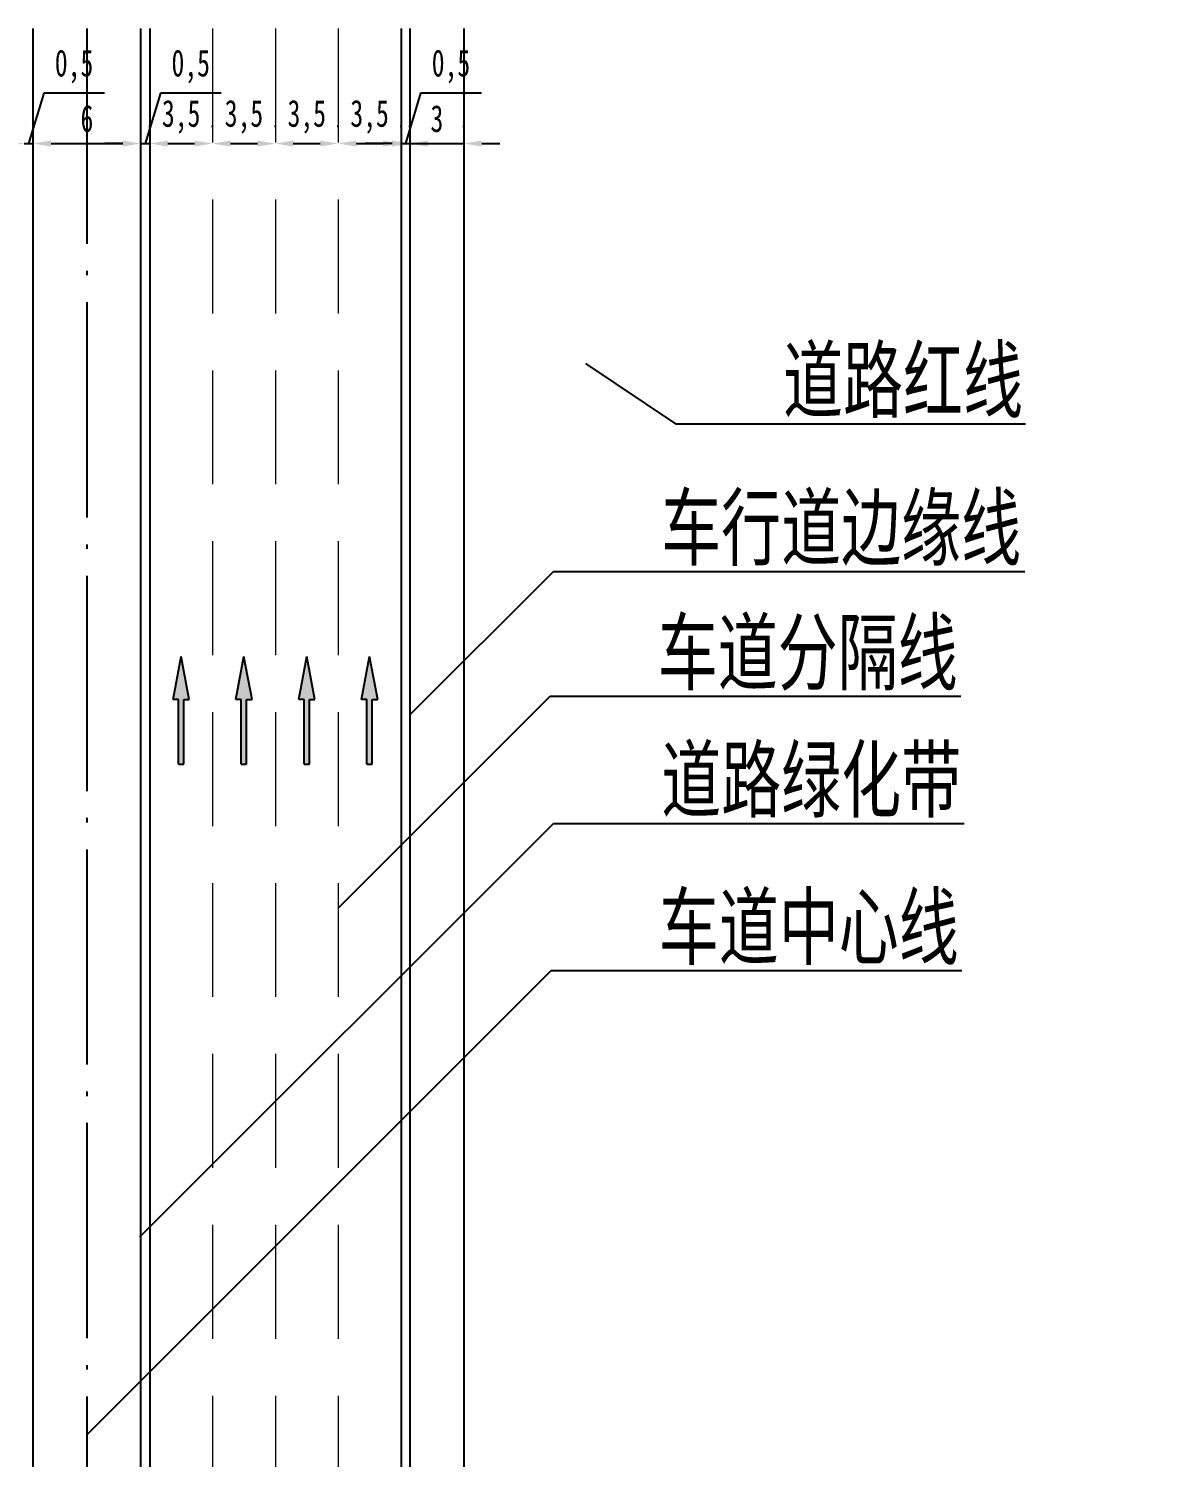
# Model space of a CAD drawing. Header units: metres. Extents: x 98 to 280, y 375 to 625.
# Drawn here: x 186.8 to 250.6, y 545.4 to 625 of the extents above; entities that cross this region are included whole.
import ezdxf
from ezdxf import colors
from ezdxf.entities.mleader import LeaderData, LeaderLine
from ezdxf.math import Vec2, Vec3

# ---------------------------------------------------------------- set-up
doc = ezdxf.new("R2010")
doc.units = ezdxf.units.M
doc.header["$LTSCALE"] = 0.5
doc.linetypes.add('DASHED', pattern=[19.05, 12.7, -6.35])
doc.linetypes.add('ZWCAD_ISO04W100', pattern=[30.5, 24, -3, 0.5, -3])
for name, color, linetype in [('导向车道线', 7, 'Continuous'), ('文字说明', 6, 'Continuous'), ('标注', 1, 'Continuous'), ('车行道边缘线', 5, 'Continuous'), ('车道中心线', 1, 'ZWCAD_ISO04W100'), ('道路红线', 6, 'Continuous'), ('道路绿化带', 3, 'Continuous')]:
    doc.layers.add(name, color=color, linetype=linetype)
doc.layers.add('车道分隔线', color=7, linetype='DASHED', lineweight=15)
doc.styles.add('汉字', font='simfang.ttf', dxfattribs={"width": 0.7})
doc.dimstyles.new('道路标注样式', dxfattribs={"dimtxt": 1.5, "dimasz": 1, "dimexe": 1, "dimexo": 1, "dimtad": 1, "dimtxsty": '汉字', "dimcen": 2.5, "dimadec": 0, "dimazin": 0, "dimtfac": 1, "dimtmove": 1, "dimatfit": 3, "dimfxl": 1, "dimarcsym": 0})

# ---------------------------------------------------------------- blocks, each defined once
blk = doc.blocks.new('直行')
h = blk.add_hatch(color=256)
h.dxf.hatch_style = 1
h.paths.add_polyline_path([(-0.45, 3.6), (-0.15, 3.6), (-0.15, 0), (0.15, 0), (0.15, 3.6), (0.45, 3.6), (0, 6)])
for p, q in [((-0.45, 3.6), (0, 6)), ((0.45, 3.6), (0, 6)), ((-0.15, 3.6), (-0.45, 3.6)), ((-0.15, 0), (-0.15, 3.6)), ((0.15, 0), (0.15, 3.6)), ((0.15, 3.6), (0.45, 3.6)), ((-0.15, 0), (0.15, 0))]:
    blk.add_line(p, q)
blk = doc.blocks.new('*U50')
at = {"rotation": 180}
blk.add_blockref('直行', (0, 3), dxfattribs=at)
blk = doc.blocks.new('*U51')
at = {"color": 0, "linetype": 'ByBlock', "lineweight": -2, "transparency": 16777216}
for p in [(-10.5, 0), (-7, 0), (-3.5, 0), (0, 0)]:
    blk.add_blockref('*U50', p, dxfattribs=at)
blk = doc.blocks.new('_None')
blk = doc.blocks.new('*D199')
at = {"layer": 'Defpoints', "color": 0}
for p in [(186.5, 618.592), (187, 618.592), (187, 618.592)]:
    blk.add_point(p, dxfattribs=at)
at = {"layer": '标注', "color": 0, "lineweight": -2}
for p, q in [((187.591, 621.395), (186.75, 618.592)), ((190.977, 621.395), (187.591, 621.395)), ((186.5, 619.592), (186.5, 619.592)), ((187, 619.592), (187, 619.592)), ((185.5, 618.592), (184.5, 618.592)), ((186.5, 618.592), (187, 618.592)), ((188, 618.592), (189, 618.592))]:
    blk.add_line(p, q, dxfattribs=at)
at = {"layer": '标注', "color": 0}
for points in [[(185.5, 618.425), (185.5, 618.758), (186.5, 618.592)], [(188, 618.758), (188, 618.425), (187, 618.592)]]:
    blk.add_solid(points, dxfattribs=at)
at = {"layer": '标注', "color": 0, "insert": (189.284, 622.886), "char_height": 1.5, "attachment_point": 5, "style": '汉字'}
blk.add_mtext('0,5', dxfattribs=at)
blk = doc.blocks.new('*D200')
at = {"layer": 'Defpoints', "color": 0}
for p in [(187, 618.592), (193, 618.592), (193, 618.508)]:
    blk.add_point(p, dxfattribs=at)
at = {"layer": '标注', "color": 0, "lineweight": -2}
for p, q in [((187, 619.592), (187, 619.592)), ((193, 619.508), (193, 619.592)), ((188, 618.592), (192, 618.592))]:
    blk.add_line(p, q, dxfattribs=at)
at = {"layer": '标注', "color": 0}
for points in [[(188, 618.758), (188, 618.425), (187, 618.592)], [(192, 618.425), (192, 618.758), (193, 618.592)]]:
    blk.add_solid(points, dxfattribs=at)
at = {"layer": '标注', "color": 0, "insert": (190, 619.975), "char_height": 1.5, "attachment_point": 5, "style": '汉字'}
blk.add_mtext('6', dxfattribs=at)
blk = doc.blocks.new('*D201')
at = {"layer": 'Defpoints', "color": 0}
for p in [(193, 618.508), (193.5, 618.592), (193.5, 618.508)]:
    blk.add_point(p, dxfattribs=at)
at = {"layer": '标注', "color": 0, "lineweight": -2}
for p, q in [((194.091, 621.395), (193.25, 618.592)), ((197.477, 621.395), (194.091, 621.395)), ((193, 619.508), (193, 619.592)), ((193.5, 619.508), (193.5, 619.592)), ((192, 618.592), (191, 618.592)), ((193, 618.592), (193.5, 618.592)), ((194.5, 618.592), (195.5, 618.592))]:
    blk.add_line(p, q, dxfattribs=at)
at = {"layer": '标注', "color": 0}
for points in [[(192, 618.425), (192, 618.758), (193, 618.592)], [(194.5, 618.758), (194.5, 618.425), (193.5, 618.592)]]:
    blk.add_solid(points, dxfattribs=at)
at = {"layer": '标注', "color": 0, "insert": (195.784, 622.886), "char_height": 1.5, "attachment_point": 5, "style": '汉字'}
blk.add_mtext('0,5', dxfattribs=at)
blk = doc.blocks.new('*D202')
at = {"layer": 'Defpoints', "color": 0}
for p in [(193.5, 618.508), (197, 618.592), (197, 618.508)]:
    blk.add_point(p, dxfattribs=at)
at = {"layer": '标注', "color": 0, "lineweight": -2}
for p, q in [((193.5, 619.508), (193.5, 619.592)), ((197, 619.508), (197, 619.592)), ((194.5, 618.592), (196, 618.592))]:
    blk.add_line(p, q, dxfattribs=at)
at = {"layer": '标注', "color": 0}
for points in [[(194.5, 618.758), (194.5, 618.425), (193.5, 618.592)], [(196, 618.425), (196, 618.758), (197, 618.592)]]:
    blk.add_solid(points, dxfattribs=at)
at = {"layer": '标注', "color": 0, "insert": (195.25, 620.082), "char_height": 1.5, "attachment_point": 5, "style": '汉字'}
blk.add_mtext('3,5', dxfattribs=at)
blk = doc.blocks.new('*D203')
at = {"layer": 'Defpoints', "color": 0}
for p in [(197, 618.508), (200.5, 618.592), (200.5, 618.508)]:
    blk.add_point(p, dxfattribs=at)
at = {"layer": '标注', "color": 0, "lineweight": -2}
for p, q in [((197, 619.508), (197, 619.592)), ((200.5, 619.508), (200.5, 619.592)), ((198, 618.592), (199.5, 618.592))]:
    blk.add_line(p, q, dxfattribs=at)
at = {"layer": '标注', "color": 0}
for points in [[(198, 618.758), (198, 618.425), (197, 618.592)], [(199.5, 618.425), (199.5, 618.758), (200.5, 618.592)]]:
    blk.add_solid(points, dxfattribs=at)
at = {"layer": '标注', "color": 0, "insert": (198.75, 620.082), "char_height": 1.5, "attachment_point": 5, "style": '汉字'}
blk.add_mtext('3,5', dxfattribs=at)
blk = doc.blocks.new('*D204')
at = {"layer": 'Defpoints', "color": 0}
for p in [(200.5, 618.508), (204, 618.592), (204, 618.508)]:
    blk.add_point(p, dxfattribs=at)
at = {"layer": '标注', "color": 0, "lineweight": -2}
for p, q in [((200.5, 619.508), (200.5, 619.592)), ((204, 619.508), (204, 619.592)), ((201.5, 618.592), (203, 618.592))]:
    blk.add_line(p, q, dxfattribs=at)
at = {"layer": '标注', "color": 0}
for points in [[(201.5, 618.758), (201.5, 618.425), (200.5, 618.592)], [(203, 618.425), (203, 618.758), (204, 618.592)]]:
    blk.add_solid(points, dxfattribs=at)
at = {"layer": '标注', "color": 0, "insert": (202.25, 620.082), "char_height": 1.5, "attachment_point": 5, "style": '汉字'}
blk.add_mtext('3,5', dxfattribs=at)
blk = doc.blocks.new('*D205')
at = {"layer": 'Defpoints', "color": 0}
for p in [(204, 618.508), (207.5, 618.592), (207.5, 618.508)]:
    blk.add_point(p, dxfattribs=at)
at = {"layer": '标注', "color": 0, "lineweight": -2}
for p, q in [((204, 619.508), (204, 619.592)), ((207.5, 619.508), (207.5, 619.592)), ((205, 618.592), (206.5, 618.592))]:
    blk.add_line(p, q, dxfattribs=at)
at = {"layer": '标注', "color": 0}
for points in [[(205, 618.758), (205, 618.425), (204, 618.592)], [(206.5, 618.425), (206.5, 618.758), (207.5, 618.592)]]:
    blk.add_solid(points, dxfattribs=at)
at = {"layer": '标注', "color": 0, "insert": (205.75, 620.082), "char_height": 1.5, "attachment_point": 5, "style": '汉字'}
blk.add_mtext('3,5', dxfattribs=at)
blk = doc.blocks.new('*D206')
at = {"layer": 'Defpoints', "color": 0}
for p in [(207.5, 618.508), (208, 618.592), (208, 618.508)]:
    blk.add_point(p, dxfattribs=at)
at = {"layer": '标注', "color": 0, "lineweight": -2}
for p, q in [((208.591, 621.395), (207.75, 618.592)), ((211.977, 621.395), (208.591, 621.395)), ((207.5, 619.508), (207.5, 619.592)), ((208, 619.508), (208, 619.592)), ((206.5, 618.592), (205.5, 618.592)), ((207.5, 618.592), (208, 618.592)), ((209, 618.592), (210, 618.592))]:
    blk.add_line(p, q, dxfattribs=at)
at = {"layer": '标注', "color": 0}
for points in [[(206.5, 618.425), (206.5, 618.758), (207.5, 618.592)], [(209, 618.758), (209, 618.425), (208, 618.592)]]:
    blk.add_solid(points, dxfattribs=at)
at = {"layer": '标注', "color": 0, "insert": (210.284, 622.886), "char_height": 1.5, "attachment_point": 5, "style": '汉字'}
blk.add_mtext('0,5', dxfattribs=at)
blk = doc.blocks.new('*D207')
at = {"layer": 'Defpoints', "color": 0}
for p in [(208, 618.508), (211, 618.592), (211, 618.508)]:
    blk.add_point(p, dxfattribs=at)
at = {"layer": '标注', "color": 0, "lineweight": -2}
for p, q in [((208, 619.508), (208, 619.592)), ((211, 619.508), (211, 619.592)), ((207, 618.592), (206, 618.592)), ((208, 618.592), (211, 618.592)), ((212, 618.592), (213, 618.592))]:
    blk.add_line(p, q, dxfattribs=at)
at = {"layer": '标注', "color": 0}
for points in [[(207, 618.425), (207, 618.758), (208, 618.592)], [(212, 618.758), (212, 618.425), (211, 618.592)]]:
    blk.add_solid(points, dxfattribs=at)
at = {"layer": '标注', "color": 0, "insert": (209.5, 619.975), "char_height": 1.5, "attachment_point": 5, "style": '汉字'}
blk.add_mtext('3', dxfattribs=at)

msp = doc.modelspace()

# ---------------------------------------------------------------- linework, layer by layer
at = {"layer": '导向车道线', "linetype": 'Continuous', "lineweight": -3}
for p, q in [((193.5, 625), (193.5, 516)), ((207.5, 625), (207.5, 526.5))]:
    msp.add_line(p, q, dxfattribs=at)
at = {"layer": '车行道边缘线', "linetype": 'Continuous', "lineweight": -3}
msp.add_line((208, 625), (208, 526.5), dxfattribs=at)
msp.add_line((208, 625), (208, 526.5), dxfattribs=at)
at = {"layer": '车道中心线'}
msp.add_line((190, 625), (190, 375), dxfattribs=at)
at = {"layer": '车道分隔线'}
for p, q in [((197, 625), (197, 516)), ((200.5, 625), (200.5, 516)), ((204, 625), (204, 516))]:
    msp.add_line(p, q, dxfattribs=at)
at = {"layer": '道路红线', "linetype": 'Continuous', "lineweight": -3}
msp.add_line((211, 625), (211, 526.5), dxfattribs=at)
msp.add_line((211, 625), (211, 526.5), dxfattribs=at)
at = {"layer": '道路绿化带', "linetype": 'Continuous', "lineweight": -3}
for p, q in [((187, 510), (187, 625)), ((193, 510), (193, 625))]:
    msp.add_line(p, q, dxfattribs=at)

# ---------------------------------------------------------------- block references
at = {"rotation": 180}
msp.add_blockref('*U51', (195.25, 587), dxfattribs=at)

# ---------------------------------------------------------------- dimensions: what is measured, and where the dimension line sits
at = {"layer": '标注'}
for base, p1, p2, picture, middle in [((187, 618.592), (186.5, 618.592), (187, 618.592), '*D199', (188.216, 622.886)), ((193.5, 618.592), (193, 618.508), (193.5, 618.508), '*D201', (194.716, 622.886)), ((208, 618.592), (207.5, 618.508), (208, 618.508), '*D206', (209.216, 622.886)), ((193, 618.592), (187, 618.592), (193, 618.508), '*D200', (190, 619.975)), ((197, 618.592), (193.5, 618.508), (197, 618.508), '*D202', (195.25, 620.082)), ((200.5, 618.592), (197, 618.508), (200.5, 618.508), '*D203', (198.75, 620.082)), ((204, 618.592), (200.5, 618.508), (204, 618.508), '*D204', (202.25, 620.082)), ((207.5, 618.592), (204, 618.508), (207.5, 618.508), '*D205', (205.75, 620.082)), ((211, 618.592), (208, 618.508), (211, 618.508), '*D207', (209.5, 619.975))]:
    dim = msp.add_linear_dim(base=base, p1=p1, p2=p2, dimstyle='道路标注样式', dxfattribs=at)
    dim.commit()
    dim.dimension.update_dxf_attribs({"geometry": picture, "text_midpoint": middle})

# ---------------------------------------------------------------- leaders
at = {"layer": '文字说明'}
ml = msp.add_multileader_mtext('Standard', dxfattribs=at)
ml.set_content('道路红线', color=256, style='汉字')
ml.set_leader_properties()
ml.set_arrow_properties(name='NONE')
ml.build(insert=Vec2(0, 0))
ml.multileader.update_dxf_attribs({"text_left_attachment_type": 6, "text_right_attachment_type": 7, "dogleg_length": 4})
ctx = ml.context
ctx.base_point, ctx.char_height, ctx.plane_origin = Vec3(226.787, 602.97), 3.5, Vec3(217.609, 597.793)
ctx.left_attachment, ctx.right_attachment = 6, 7
notes = []
notes.append((ctx, [(0, (1, 1, 0), (222.787, 602.97), (1, 0), 4, [(0, [(217.787, 606.341)], 256, [])])]))
ctx.mtext.insert, ctx.mtext.flow_direction = Vec3(228.787, 607.17), 5
ml = msp.add_multileader_mtext('Standard', dxfattribs=at)
ml.set_content('车行道边缘线', color=256, style='汉字')
ml.set_leader_properties()
ml.set_arrow_properties(name='NONE')
ml.build(insert=Vec2(0, 0))
ml.multileader.update_dxf_attribs({"text_left_attachment_type": 6, "text_right_attachment_type": 7, "dogleg_length": 4})
ctx = ml.context
ctx.base_point, ctx.char_height, ctx.plane_origin = Vec3(219.998, 594.742), 3.5, Vec3(208, 586.744)
ctx.left_attachment, ctx.right_attachment = 6, 7
notes.append((ctx, [(0, (1, 1, 0), (215.998, 594.742), (1, 0), 4, [(0, [(208, 586.744)], 256, [])])]))
ctx.mtext.insert, ctx.mtext.flow_direction = Vec3(221.998, 598.942), 5
ml = msp.add_multileader_mtext('Standard', dxfattribs=at)
ml.set_content('车道分隔线', color=256, style='汉字')
ml.set_leader_properties()
ml.set_arrow_properties(name='NONE')
ml.build(insert=Vec2(0, 0))
ml.multileader.update_dxf_attribs({"text_left_attachment_type": 6, "text_right_attachment_type": 7, "dogleg_length": 4})
ctx = ml.context
ctx.base_point, ctx.char_height, ctx.plane_origin = Vec3(219.806, 587.788), 3.5, Vec3(204, 575.982)
ctx.left_attachment, ctx.right_attachment = 6, 7
notes.append((ctx, [(0, (1, 1, 0), (215.806, 587.788), (1, 0), 4, [(0, [(204, 575.982)], 256, [])])]))
ctx.mtext.insert, ctx.mtext.flow_direction = Vec3(221.806, 591.988), 5
ml = msp.add_multileader_mtext('Standard', dxfattribs=at)
ml.set_content('道路绿化带', color=256, style='汉字')
ml.set_leader_properties()
ml.set_arrow_properties(name='NONE')
ml.build(insert=Vec2(0, 0))
ml.multileader.update_dxf_attribs({"text_left_attachment_type": 6, "text_right_attachment_type": 7, "dogleg_length": 4})
ctx = ml.context
ctx.base_point, ctx.char_height, ctx.plane_origin = Vec3(220, 580.696), 3.5, Vec3(192.957, 557.652)
ctx.left_attachment, ctx.right_attachment = 6, 7
notes.append((ctx, [(0, (1, 1, 0), (216, 580.696), (1, 0), 4, [(0, [(192.957, 557.652)], 256, [])])]))
ctx.mtext.insert, ctx.mtext.flow_direction = Vec3(222, 584.896), 5
ml = msp.add_multileader_mtext('Standard', dxfattribs=at)
ml.set_content('车道中心线', color=256, style='汉字')
ml.set_leader_properties()
ml.set_arrow_properties(name='NONE')
ml.build(insert=Vec2(0, 0))
ml.multileader.update_dxf_attribs({"text_left_attachment_type": 6, "text_right_attachment_type": 7, "dogleg_length": 4})
ctx = ml.context
ctx.base_point, ctx.char_height, ctx.plane_origin = Vec3(219.864, 572.49), 3.5, Vec3(190, 546.626)
ctx.left_attachment, ctx.right_attachment = 6, 7
notes.append((ctx, [(0, (1, 1, 0), (215.864, 572.49), (1, 0), 4, [(0, [(190, 546.626)], 256, [])])]))
ctx.mtext.insert, ctx.mtext.flow_direction = Vec3(221.864, 576.69), 5
for ctx, leaders in notes:
    for number, flags, end, landing, length, lines in leaders:
        leader = LeaderData()
        leader.index, (leader.has_last_leader_line, leader.has_dogleg_vector, leader.attachment_direction) = number, flags
        leader.last_leader_point, leader.dogleg_vector, leader.dogleg_length = Vec3(end), Vec3(landing), length
        for number, points, colour, breaks in lines:
            line = LeaderLine()
            line.index, line.vertices, line.color, line.breaks = number, Vec3.list(points), colors.encode_raw_color(colour), breaks
            leader.lines.append(line)
        ctx.leaders.append(leader)

doc.saveas('drawing.dxf')
